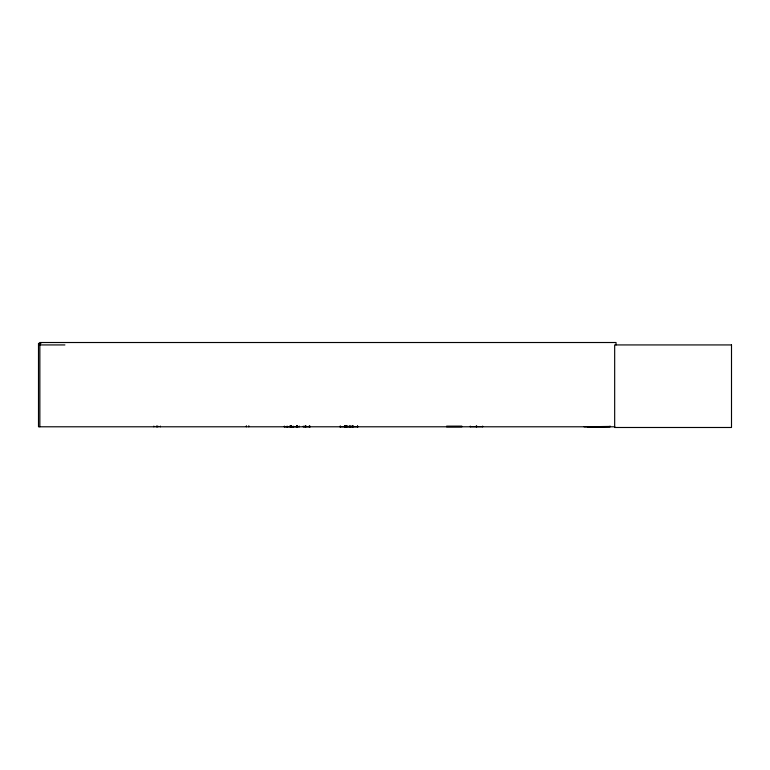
<?xml version="1.0" encoding="UTF-8"?>
<svg xmlns="http://www.w3.org/2000/svg" width="770" height="770" viewBox="0 0 770 770"><rect width="100%" height="100%" fill="white"/><g stroke="black" fill="none" stroke-linecap="round" stroke-linejoin="round"><path stroke-width="1.16" d="M284.351 426.763L284.361 426.108L284.351 426.792L299.116 426.705M292.677 426.619L292.648 426.763M339.868 426.705L358.156 426.724M346.375 426.705L346.298 425.935M296.941 426.792L297.066 425.935M340.263 426.705L340.33 426.166L340.407 426.792M293.091 426.705L293.168 426.166L293.312 426.792M297.432 426.705L297.509 426.166L297.586 426.792M40.906 343.382L38.5 343.382L38.5 426.792L614.826 426.792M38.5 344.931L64.911 344.931M446.523 426.253L461.933 426.253M610.119 426.426L587.751 426.772M446.494 426.474L461.971 426.455M587.731 426.59L610.119 426.59M446.504 426.744L461.952 426.744M470.278 426.619L482.655 426.619M309.81 426.705L309.8 426.108M309.376 426.705L309.299 426.166M350.764 426.686L350.802 426.166M357.598 426.705L357.521 426.166M310.329 426.705L303.438 426.705M309.944 426.705L309.867 426.166M616.029 344.931L616.029 342.515L39.857 342.515L39.857 426.792M610.1 426.137L610.119 426.772L584.093 426.792M482.655 426.108L482.655 426.792M476.678 425.935L476.678 426.792M476.255 425.935L476.255 426.792M470.278 426.108L470.278 426.792M357.684 426.108L357.684 426.792M357.444 426.108L357.444 426.792M353.141 425.935L353.141 426.792M352.91 425.935L352.91 426.792M352.487 425.935L352.487 426.792M352.179 425.935L352.179 426.792M350.937 426.108L350.937 426.792M350.735 426.108L350.668 426.792M349.551 425.762L349.551 426.792M348.925 426.108L348.925 426.792M347.145 425.762L347.145 426.792M346.914 426.108L346.914 426.792M346.51 425.935L346.519 426.792M345.672 425.935L345.672 426.792M345.374 425.935L345.374 426.792M344.941 425.935L344.941 426.792M344.719 425.935L344.719 426.792L344.536 426.108M344.469 426.108L344.469 426.792M340.167 426.108L340.167 426.792M309.222 426.108L309.222 426.792M305.873 425.935L305.873 426.792M305.728 425.935L305.728 426.792M305.488 425.935L305.488 426.792M305.257 425.935L305.257 426.792M304.958 426.108L304.958 426.792M303.293 426.108L303.293 426.792M299.261 426.108L299.261 426.792M297.287 425.935L297.287 426.792M296.825 425.935L296.739 426.792L296.681 425.935M291.483 425.935L291.483 426.792M291.272 425.935L291.262 426.792M290.762 425.935L290.771 426.792M290.329 425.935L290.348 426.792M290.078 425.762L290.078 426.792M248.806 425.762L248.806 426.792M246.39 425.762L246.39 426.792M160.372 426.108L160.372 426.792M157.802 426.108L157.802 426.792M157.099 426.108L157.147 426.792M156.445 426.108L156.445 426.792M153.827 426.108L153.827 426.792M731.5 344.931L614.672 344.931L614.672 427.485L731.5 427.485L731.5 344.931M287.123 426.792L287.123 426.108L287.056 426.792"/></g></svg>
